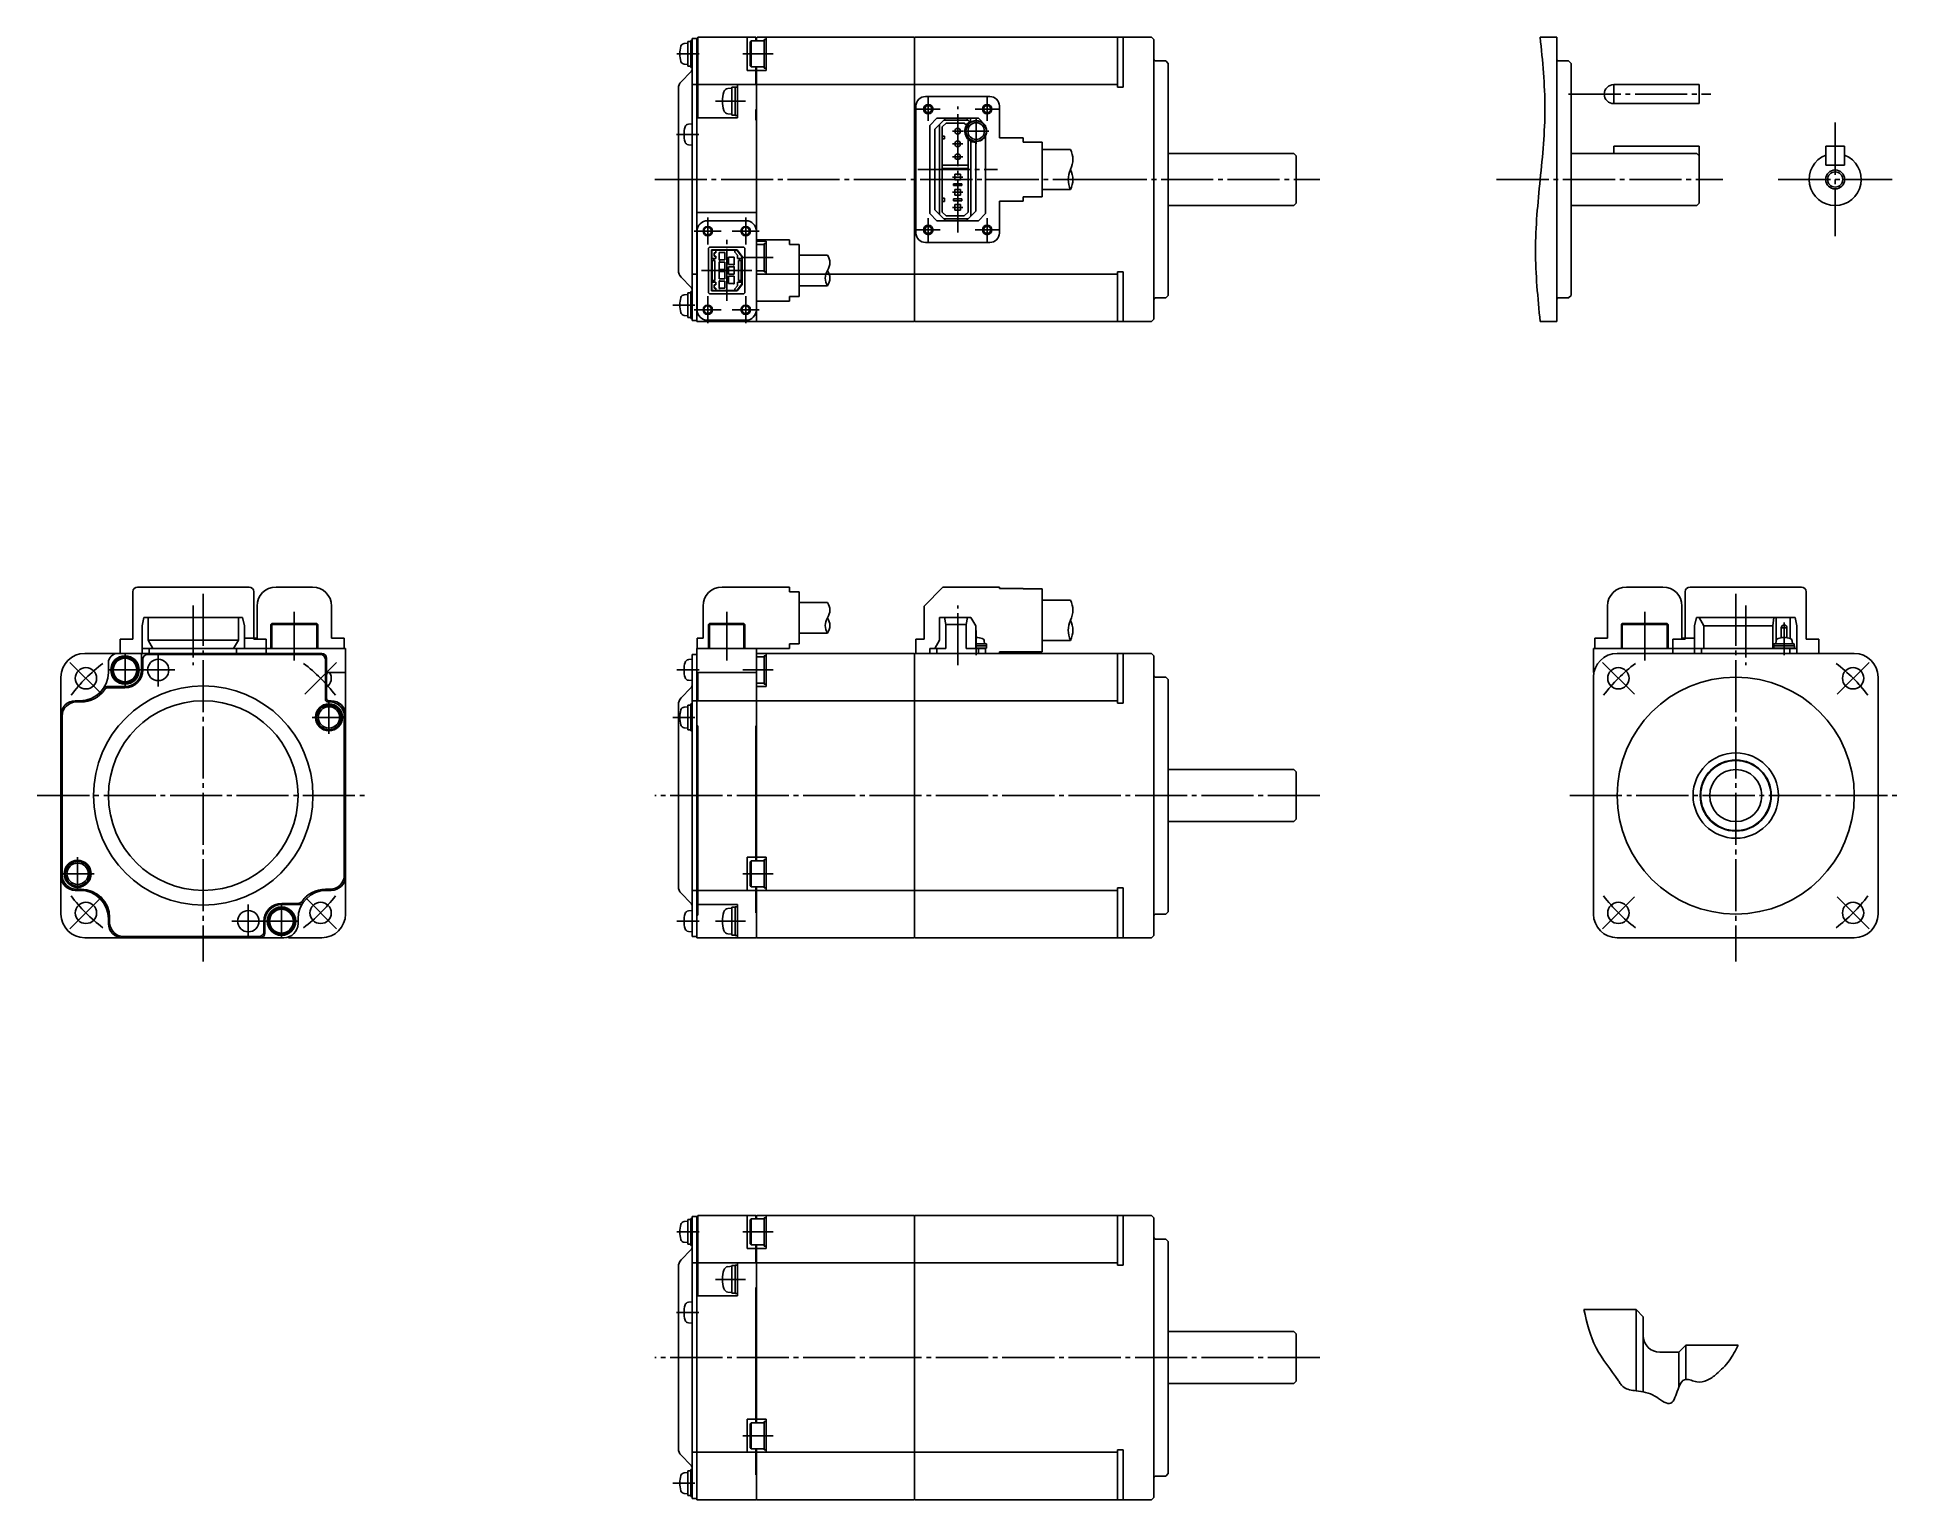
# Model space of a CAD drawing. Header units: millimetres. Extents: x -202 to 191, y -149 to 160.
import ezdxf

# ---------------------------------------------------------------- set-up
doc = ezdxf.new("R2010")
doc.units = ezdxf.units.MM
doc.linetypes.add('DASH_CENTER', pattern=[14, 11, -1, 1, -1])

msp = doc.modelspace()

# ---------------------------------------------------------------- linework, layer by layer
at = {"color": 7, "linetype": 'Continuous'}
for p, q in [((-64.8, 158.75), (-65.58, 158.68)), ((-64.8, 159.1), (-64.2, 159.1)), ((-64.8, 153.9), (-64.8, 159.1)), ((-64.2, 159.35), (-63.9, 159.35)), ((-64.2, 153.65), (-64.2, 159.35)), ((-62.9, 159.75), (-63.9, 159.75)), ((-63.9, 159.75), (-63.9, 100.25)), ((-62.7, 159.75), (-62.9, 159.75)), ((-62.9, 159.75), (-62.9, 100)), ((-62.7, 160), (-62.7, 143)), ((-54.3, 160), (-62.7, 160)), ((-50.5, 160), (-54.3, 160)), ((-52.3, 160), (-52.3, 153)), ((-51.43, 159.25), (-51.68, 159)), ((-51.68, 154), (-51.68, 159)), ((-51.43, 159.25), (-48.68, 159.25)), ((-51.43, 159.25), (-51.43, 153.75)), ((-50.5, 160), (-50.5, 159.75)), ((-50.5, 159.25), (-50.5, 159.75)), ((-50.5, 159.75), (-50.3, 159.75)), ((-50.2, 160), (-50.3, 159.9)), ((-50.3, 159.25), (-50.3, 159.9)), ((-17.1, 160), (-50.2, 160)), ((-48.3, 159.5), (-48.68, 159.5)), ((-48.68, 153.5), (-48.68, 159.5)), ((-48.3, 160), (-48.3, 153)), ((-17, 159.9), (-17.1, 160)), ((-16.9, 160), (-17, 159.9)), ((-17, 159.9), (-17, 100.1)), ((33, 160), (-16.9, 160)), ((25.8, 149.5), (25.8, 160)), ((27, 160), (27, 149.5)), ((33.5, 159.5), (33, 160)), ((33.5, 100.5), (33.5, 159.5)), ((114.95, 160), (118.45, 160)), ((118.45, 160), (118.45, 100)), ((-65.58, 154.32), (-64.8, 154.25)), ((-64.2, 153.9), (-64.8, 153.9)), ((-63.9, 153.65), (-64.2, 153.65)), ((-51.68, 154), (-51.43, 153.75)), ((-48.68, 153.75), (-51.43, 153.75)), ((-50.5, 150), (-50.5, 153.75)), ((-50.3, 100), (-50.3, 153.75)), ((-48.3, 153.5), (-48.68, 153.5)), ((33.8, 155), (36, 155)), ((36.5, 154.5), (36, 155)), ((36.5, 154.5), (36.5, 105.5)), ((118.75, 155), (120.95, 155)), ((121.45, 154.5), (120.95, 155)), ((121.45, 105.5), (121.45, 154.5)), ((-66.24, 150.59), (-64.18, 152.71)), ((-63.9, 150), (-62.9, 150)), ((-62.7, 150), (-50.3, 150)), ((-55.5, 149.45), (-54.8, 149.45)), ((-55.5, 149.45), (-55.5, 143.55)), ((-54.8, 149.5), (-54.8, 143.5)), ((-54.8, 149.5), (-54.3, 149.5)), ((-54.3, 150), (-54.3, 143)), ((-52.3, 153), (-50.5, 153)), ((-48.3, 153), (-50.3, 153)), ((-50.3, 150), (-17, 150)), ((25.8, 150), (-17, 150)), ((25.8, 149.5), (27, 149.5)), ((-66.8, 110.8), (-66.8, 149.2)), ((-55.5, 149.25), (-56.35, 149.18)), ((-63.9, 141.75), (-64.68, 141.68)), ((-54.3, 143), (-62.9, 143)), ((-56.35, 143.82), (-55.5, 143.75)), ((-54.8, 143.55), (-55.5, 143.55)), ((-54.3, 143.5), (-54.8, 143.5)), ((-50.5, 144.75), (-50.3, 144.75)), ((-50.5, 142.5), (-50.5, 144.75)), ((-12.3, 142.9), (-13.8, 141.4)), ((-12.7, 140.6), (-10.4, 142.9)), ((-12.3, 142.9), (-3.5, 142.9)), ((-11.7, 122.6), (-11.7, 141.6)), ((-10.35, 141.9), (-11.15, 141.1)), ((-10.8, 142.5), (-5.7, 142.5)), ((-10.35, 141.9), (-6.5, 141.9)), ((-6.5, 141.9), (-6.05, 141.45)), ((-5.37, 142.17), (-6.1, 142.9)), ((-5.2, 142.28), (-5.2, 142.9)), ((-2, 141.4), (-3.5, 142.9)), ((-13.8, 122.8), (-13.8, 141.4)), ((-12.7, 123.6), (-12.7, 140.6)), ((-11.15, 141.1), (-11.15, 123.1)), ((-11.15, 139.1), (-10.65, 139.1)), ((-10.65, 138.6), (-11.15, 138.6)), ((-10.65, 139.1), (-10.65, 138.6)), ((-5.7, 123.1), (-5.7, 138.51)), ((-5.1, 122.3), (-5.1, 138.07)), ((-4.1, 123.3), (-4.1, 137.8)), ((-2, 141.12), (-2, 141.4)), ((-2, 122.8), (-2, 139.28)), ((-64.68, 137.32), (-63.9, 137.25)), ((36.5, 135.5), (63, 135.5)), ((63, 135.5), (63.5, 135)), ((63.5, 135), (63.5, 125)), ((121.45, 135.5), (147.95, 135.5)), ((147.95, 135.5), (148.45, 135)), ((148.45, 135), (148.45, 125)), ((175.15, 137), (175.15, 133)), ((179.15, 137), (175.15, 137)), ((179.15, 133), (179.15, 137)), ((-11.15, 133), (-5.7, 133)), ((-5.7, 132.3), (-11.15, 132.3)), ((-7.3, 131.1), (-8.5, 131.1)), ((-8.5, 131.1), (-8.5, 129.9)), ((-8.5, 129.9), (-7.3, 129.9)), ((-7.3, 129.9), (-7.3, 131.1)), ((175.15, 133), (179.15, 133)), ((-11.15, 126.05), (-10.65, 126.05)), ((-10.65, 126.05), (-10.65, 125.35)), ((-7, 129.1), (-8.8, 129.1)), ((-8.8, 129.1), (-8.8, 128.7)), ((-8.8, 128.7), (-7, 128.7)), ((-8.8, 125.9), (-8.8, 125.5)), ((-7, 125.9), (-8.8, 125.9)), ((-8.5, 127.9), (-8.5, 126.7)), ((-7.3, 127.9), (-8.5, 127.9)), ((-8.5, 126.7), (-7.3, 126.7)), ((-7.3, 126.7), (-7.3, 127.9)), ((-7, 128.7), (-7, 129.1)), ((-7, 125.5), (-7, 125.9)), ((-62.9, 123), (-50.3, 123)), ((-12.3, 121.3), (-13.8, 122.8)), ((-10.4, 121.3), (-12.7, 123.6)), ((-10.65, 125.35), (-11.15, 125.35)), ((-11.15, 123.1), (-10.35, 122.3)), ((-10.35, 122.3), (-6.5, 122.3)), ((-8.8, 125.5), (-7, 125.5)), ((-7.3, 124.7), (-8.5, 124.7)), ((-8.5, 124.7), (-8.5, 123.5)), ((-8.5, 123.5), (-7.3, 123.5)), ((-7.3, 123.5), (-7.3, 124.7)), ((-6.5, 122.3), (-5.7, 123.1)), ((-6.1, 121.3), (-4.1, 123.3)), ((-2, 122.8), (-3.5, 121.3)), ((63, 124.5), (36.5, 124.5)), ((63.5, 125), (63, 124.5)), ((147.95, 124.5), (121.45, 124.5)), ((148.45, 125), (147.95, 124.5)), ((-12.3, 121.3), (-3.5, 121.3)), ((-10.8, 121.7), (-5.7, 121.7)), ((-60.43, 115.53), (-60.23, 115.73)), ((-60.43, 115.53), (-60.43, 106.08)), ((-52.98, 115.73), (-60.23, 115.73)), ((-59.85, 106.48), (-59.85, 115.13)), ((-59.85, 115.13), (-54.4, 115.13)), ((-59.75, 113.3), (-59.75, 115.05)), ((-59.75, 115.05), (-58.9, 115.05)), ((-58.9, 114.55), (-59.25, 114.55)), ((-59.25, 114.55), (-59.25, 113.8)), ((-58.9, 115.05), (-58.9, 114.55)), ((-58.9, 115.05), (-54.9, 115.05)), ((-58.18, 114.6), (-58.18, 113)), ((-58, 114.6), (-58.18, 114.6)), ((-58, 114.57), (-58, 114.6)), ((-57, 114.57), (-58, 114.57)), ((-57, 113.03), (-57, 114.57)), ((-54.9, 114.68), (-54.9, 115.05)), ((-54.47, 115.05), (-54.9, 115.05)), ((-54.3, 114.05), (-54.9, 114.68)), ((-53.45, 113.72), (-54.47, 115.05)), ((-53.35, 113.75), (-54.4, 115.13)), ((-54.3, 113.3), (-54.3, 114.05)), ((-52.98, 115.73), (-52.78, 115.53)), ((-52.78, 106.08), (-52.78, 115.53)), ((-50.3, 117), (-48.3, 117)), ((-50.3, 116.25), (-48.68, 116.25)), ((-48.68, 116.5), (-48.3, 116.5)), ((-48.68, 110.5), (-48.68, 116.5)), ((-48.3, 117), (-48.3, 110)), ((-59.65, 111.65), (-59.85, 111.65)), ((-58.9, 113.3), (-59.75, 113.3)), ((-59.65, 112.9), (-59.65, 108.7)), ((-59.65, 112.9), (-59.08, 112.9)), ((-59.3, 113.3), (-59.3, 112.9)), ((-59.25, 113.8), (-58.9, 113.8)), ((-59.08, 112.9), (-59.08, 108.7)), ((-58.9, 113.8), (-58.9, 113.3)), ((-58.18, 113), (-58, 113)), ((-58, 112.6), (-58.18, 112.6)), ((-58.18, 112.6), (-58.18, 111)), ((-58.18, 111), (-58, 111)), ((-58, 110.6), (-58.18, 110.6)), ((-58.18, 110.6), (-58.18, 109)), ((-58, 113.03), (-57, 113.03)), ((-58, 113), (-58, 113.03)), ((-58, 112.57), (-58, 112.6)), ((-57, 112.57), (-58, 112.57)), ((-58, 111), (-58, 111.03)), ((-58, 111.03), (-57, 111.03)), ((-58, 110.57), (-58, 110.6)), ((-57, 110.57), (-58, 110.57)), ((-57, 111.03), (-57, 112.57)), ((-57, 109.03), (-57, 110.57)), ((-55.2, 113.57), (-56.2, 113.57)), ((-56.2, 113.57), (-56.2, 112.03)), ((-56.2, 112.03), (-55.2, 112.03)), ((-56.2, 111.57), (-56.2, 110.03)), ((-55.2, 111.57), (-56.2, 111.57)), ((-55.2, 113.6), (-55.2, 113.57)), ((-55.02, 113.6), (-55.2, 113.6)), ((-55.2, 112.03), (-55.2, 112)), ((-55.2, 112), (-55.02, 112)), ((-55.02, 111.6), (-55.2, 111.6)), ((-55.2, 111.6), (-55.2, 111.57)), ((-55.02, 112), (-55.02, 113.6)), ((-55.02, 110), (-55.02, 111.6)), ((-53.45, 113.3), (-54.3, 113.3)), ((-54.13, 108.7), (-54.13, 112.9)), ((-54.13, 112.9), (-53.55, 112.9)), ((-53.9, 112.9), (-53.9, 113.3)), ((-53.55, 108.7), (-53.55, 112.9)), ((-53.55, 111.65), (-53.35, 111.65)), ((-53.45, 113.3), (-53.45, 113.72)), ((-53.35, 107.85), (-53.35, 113.75)), ((-48.68, 110.75), (-50.3, 110.75)), ((-48.68, 110.5), (-48.3, 110.5)), ((25.8, 100), (25.8, 110.5)), ((25.8, 110.5), (27, 110.5)), ((27, 100), (27, 110.5)), ((-64.18, 107.29), (-66.24, 109.41)), ((-64.2, 100.65), (-64.2, 106.35)), ((-64.2, 106.35), (-63.9, 106.35)), ((-62.9, 110), (-63.9, 110)), ((-59.85, 109.95), (-59.65, 109.95)), ((-54.4, 106.48), (-59.85, 106.48)), ((-59.75, 106.55), (-59.75, 108.3)), ((-59.75, 108.3), (-58.9, 108.3)), ((-58.9, 106.55), (-59.75, 106.55)), ((-59.08, 108.7), (-59.65, 108.7)), ((-59.3, 108.7), (-59.3, 108.3)), ((-58.9, 107.8), (-59.25, 107.8)), ((-59.25, 107.8), (-59.25, 107.05)), ((-59.25, 107.05), (-58.9, 107.05)), ((-58.9, 108.3), (-58.9, 107.8)), ((-58.9, 107.05), (-58.9, 106.55)), ((-58.9, 106.55), (-54.9, 106.55)), ((-58.18, 109), (-58, 109)), ((-58.18, 108.6), (-58.18, 107)), ((-58, 108.6), (-58.18, 108.6)), ((-58.18, 107), (-58, 107)), ((-58, 109), (-58, 109.03)), ((-58, 109.03), (-57, 109.03)), ((-58, 108.57), (-58, 108.6)), ((-57, 108.57), (-58, 108.57)), ((-58, 107.03), (-57, 107.03)), ((-58, 107), (-58, 107.03)), ((-57, 107.03), (-57, 108.57)), ((-56.2, 110.03), (-55.2, 110.03)), ((-56.2, 109.57), (-56.2, 108.03)), ((-55.2, 109.57), (-56.2, 109.57)), ((-56.2, 108.03), (-55.2, 108.03)), ((-55.2, 110.03), (-55.2, 110)), ((-55.2, 110), (-55.02, 110)), ((-55.02, 109.6), (-55.2, 109.6)), ((-55.2, 109.6), (-55.2, 109.57)), ((-55.2, 108.03), (-55.2, 108)), ((-55.2, 108), (-55.02, 108)), ((-55.02, 108), (-55.02, 109.6)), ((-54.9, 106.92), (-54.3, 107.55)), ((-54.9, 106.55), (-54.9, 106.92)), ((-54.9, 106.55), (-54.47, 106.55)), ((-54.47, 106.55), (-53.45, 107.88)), ((-54.4, 106.48), (-53.35, 107.85)), ((-54.3, 107.55), (-54.3, 108.3)), ((-54.3, 108.3), (-53.45, 108.3)), ((-53.55, 108.7), (-54.13, 108.7)), ((-53.9, 108.3), (-53.9, 108.7)), ((-53.35, 109.95), (-53.55, 109.95)), ((-53.45, 107.88), (-53.45, 108.3)), ((-17, 110), (-50.3, 110)), ((25.8, 110), (-17, 110)), ((-64.8, 105.75), (-65.58, 105.68)), ((-64.8, 100.9), (-64.8, 106.1)), ((-64.8, 106.1), (-64.2, 106.1)), ((-60.43, 106.08), (-60.23, 105.88)), ((-60.23, 105.88), (-52.98, 105.88)), ((-52.78, 106.08), (-52.98, 105.88)), ((36, 105), (33.8, 105)), ((36.5, 105.5), (36, 105)), ((120.95, 105), (118.75, 105)), ((121.45, 105.5), (120.95, 105)), ((-65.58, 101.32), (-64.8, 101.25)), ((-64.2, 100.9), (-64.8, 100.9)), ((-63.9, 100.65), (-64.2, 100.65)), ((-63.9, 100.25), (-62.9, 100.25)), ((-62.9, 100), (-50.3, 100)), ((-50.3, 100.1), (-50.2, 100)), ((-50.2, 100), (-17.1, 100)), ((-17.1, 100), (-17, 100.1)), ((-16.9, 100), (-17, 100.1)), ((33, 100), (-16.9, 100)), ((33.5, 100.5), (33, 100)), ((114.95, 100), (118.45, 100)), ((-179.9, 35.8), (-179.5, 37.6)), ((-179.9, 35.8), (-179.9, 30)), ((-158.7, 37.6), (-179.5, 37.6)), ((-178.6, 37.6), (-178.6, 32.8)), ((-159.6, 37.6), (-159.6, 32.8)), ((-158.7, 37.6), (-158.3, 35.8)), ((-158.3, 35.8), (-158.3, 31)), ((-152.52, 36.3), (-152.72, 36.1)), ((-152.72, 31), (-152.72, 36.1)), ((-152.72, 36.1), (-142.87, 36.1)), ((-152.52, 36.3), (-143.07, 36.3)), ((-152.52, 31), (-152.52, 36.3)), ((-142.87, 36.1), (-143.07, 36.3)), ((-143.07, 36.3), (-143.07, 31)), ((-142.87, 36.1), (-142.87, 31)), ((-60.43, 36.1), (-60.23, 36.3)), ((-60.43, 36.1), (-52.78, 36.1)), ((-60.43, 31), (-60.43, 36.1)), ((-60.23, 31), (-60.23, 36.3)), ((-60.23, 36.3), (-52.98, 36.3)), ((-52.98, 36.3), (-52.98, 31)), ((-52.98, 36.3), (-52.78, 36.1)), ((-52.78, 36.1), (-52.78, 31)), ((-11.7, 32.8), (-11.7, 37.6)), ((-11.7, 37.6), (-5.1, 37.6)), ((-10.7, 37.6), (-10.4, 36.1)), ((-10.4, 36.1), (-10.4, 31)), ((-10.4, 36.1), (-6.1, 36.1)), ((-6.1, 36.1), (-5.8, 37.6)), ((-6.1, 36.1), (-6.1, 31)), ((-5.1, 37.6), (-4.1, 35.8)), ((-4.1, 35.8), (-4.1, 31)), ((132.26, 36.3), (132.06, 36.1)), ((132.06, 36.1), (141.91, 36.1)), ((132.06, 31), (132.06, 36.1)), ((132.26, 31), (132.26, 36.3)), ((132.26, 36.3), (141.71, 36.3)), ((141.71, 36.3), (141.71, 31)), ((141.91, 36.1), (141.71, 36.3)), ((141.91, 36.1), (141.91, 31)), ((147.49, 35.8), (147.89, 37.6)), ((147.49, 35.8), (147.49, 30)), ((147.89, 37.6), (168.69, 37.6)), ((148.49, 37.6), (149.49, 35.8)), ((149.49, 35.8), (163.99, 35.8)), ((149.49, 35.8), (149.49, 31)), ((164.25, 37.6), (163.99, 35.8)), ((163.99, 35.8), (163.99, 31)), ((164.69, 37.6), (164.69, 32.68)), ((166.99, 35.4), (165.79, 35.4)), ((165.79, 35.4), (165.79, 33.31)), ((166.99, 35.4), (166.99, 33.31)), ((167.64, 37.6), (167.64, 33.17)), ((168.69, 37.6), (169.09, 35.8)), ((169.09, 35.8), (169.09, 30)), ((-159.6, 32.8), (-178.6, 32.8)), ((-178.6, 32.8), (-177.6, 31)), ((-160.6, 31), (-159.6, 32.8)), ((-12.7, 31), (-11.7, 32.8)), ((-4.1, 32.05), (-1.85, 32.05)), ((-4.1, 31.6), (-1.8, 31.6)), ((-2.25, 32.05), (-2.3, 32.64)), ((-1.85, 31.6), (-1.85, 32.05)), ((-1.8, 31.6), (-1.8, 31.1)), ((164.19, 31.6), (166.39, 31.6)), ((164.19, 31.1), (164.19, 31.6)), ((164.24, 32.05), (166.39, 32.05)), ((164.24, 32.05), (164.24, 31.6)), ((164.69, 32.64), (164.64, 32.05)), ((166.39, 32.05), (168.54, 32.05)), ((166.39, 31.6), (168.59, 31.6)), ((168.14, 32.05), (168.08, 32.64)), ((168.54, 31.6), (168.54, 32.05)), ((168.59, 31.6), (168.59, 31.1)), ((-192, 30), (-185, 30)), ((-187, 26), (-187, 28)), ((-180, 30), (-185, 30)), ((-142, 30), (-180, 30)), ((-180, 26.5), (-180, 30)), ((-160, 31), (-179.9, 31)), ((-179.75, 28.75), (-179.75, 26.55)), ((-178.75, 29.75), (-167, 29.75)), ((-178.4, 31), (-178.4, 30)), ((-167, 29.75), (-142.25, 29.75)), ((-160, 30), (-160, 31)), ((-160, 31), (-137, 31)), ((-141.25, 28.75), (-141.25, 20.25)), ((-141, 29), (-141, 20.5)), ((-137, 31), (-137, 26)), ((-63.9, 28.75), (-64.68, 28.68)), ((-62.9, 29.75), (-63.9, 29.75)), ((-63.9, 29.75), (-63.9, -29.75)), ((-62.9, 31), (-62.9, -30)), ((-62.9, 31), (-50.3, 31)), ((-50.3, 26), (-50.3, 31)), ((-50.2, 30), (-50.3, 29.9)), ((-50.3, 30), (-50.3, 29.9)), ((-50.3, 29.25), (-48.68, 29.25)), ((-17.1, 30), (-50.2, 30)), ((-17.1, 30), (-50.2, 30)), ((-48.3, 29.5), (-48.68, 29.5)), ((-48.68, 23.5), (-48.68, 29.5)), ((-48.3, 30), (-48.3, 23)), ((-17, 29.9), (-17.1, 30)), ((-17, 29.9), (-16.9, 30)), ((-17, 29.9), (-17, -29.9)), ((-16.9, 30), (33, 30)), ((-13.8, 30), (-13.8, 31)), ((-13.8, 31), (-10.4, 31)), ((-12.3, 31), (-12.3, 30)), ((-6.1, 31), (-2, 31)), ((-4.1, 31.1), (-1.8, 31.1)), ((-3.5, 31), (-3.5, 30)), ((-2.45, 31.1), (-2.45, 31)), ((-2, 31), (-2, 30)), ((25.8, 19.5), (25.8, 30)), ((27, 19.5), (27, 30)), ((33, 30), (33.5, 29.5)), ((33.5, -29.5), (33.5, 29.5)), ((126.19, 26), (126.19, 31)), ((126.19, 31), (147.49, 31)), ((156.19, 30), (131.19, 30)), ((169.09, 31), (147.49, 31)), ((148.99, 31), (148.99, 30)), ((181.19, 30), (156.19, 30)), ((164.19, 31.1), (166.39, 31.1)), ((164.84, 31), (164.84, 31.1)), ((166.39, 31.1), (168.59, 31.1)), ((167.59, 31), (167.59, 30)), ((167.94, 31.1), (167.94, 31)), ((-197, 25), (-197, 17)), ((-137, 26), (-140.5, 26)), ((-137, 17), (-137, 26)), ((-64.68, 24.32), (-63.9, 24.25)), ((-62.9, 26), (-50.3, 26)), ((-62.7, 26), (-62.7, 20)), ((-50.3, -13.75), (-50.3, 26)), ((-48.68, 23.75), (-50.3, 23.75)), ((33.8, 25), (36, 25)), ((36.5, 24.5), (36, 25)), ((36.5, -24.5), (36.5, 24.5)), ((126.29, 26), (126.19, 26)), ((126.19, 25), (126.19, -25)), ((186.19, -25), (186.19, 25)), ((-193, 20), (-194, 20)), ((-193.75, 19.75), (-192.75, 19.75)), ((-183.5, 23), (-187.26, 23)), ((-187.01, 22.75), (-183.55, 22.75)), ((-140.75, 19.75), (-140.25, 19.75)), ((-140.5, 20), (-140, 20)), ((-66.24, 20.59), (-64.18, 22.71)), ((-63.9, 20), (-62.9, 20)), ((-62.9, 20), (-50.3, 20)), ((-48.3, 23), (-50.3, 23)), ((-50.3, 20), (-17, 20)), ((-50.3, 20), (-17, 20)), ((-48.3, 23.5), (-48.68, 23.5)), ((-17, 20), (25.8, 20)), ((-197, 17), (-197, -17)), ((-196.75, 16.75), (-196.75, 0)), ((-137.25, 16.75), (-137.25, 0)), ((-137, -17), (-137, 17)), ((-66.8, -19.2), (-66.8, 19.2)), ((-64.8, 18.75), (-65.58, 18.68)), ((-64.8, 19.1), (-64.2, 19.1)), ((-64.8, 13.9), (-64.8, 19.1)), ((-64.2, 19.35), (-63.9, 19.35)), ((-64.2, 13.65), (-64.2, 19.35)), ((25.8, 19.5), (27, 19.5)), ((-65.58, 14.32), (-64.8, 14.25)), ((-64.2, 13.9), (-64.8, 13.9)), ((-63.9, 13.65), (-64.2, 13.65)), ((-62.9, 14.75), (-62.7, 14.75)), ((-62.7, 14.75), (-62.7, -25.25)), ((-50.5, -13.75), (-50.5, 14.75)), ((-50.5, 14.75), (-50.3, 14.75)), ((36.5, 5.5), (63, 5.5)), ((63, 5.5), (63.5, 5)), ((63.5, 5), (63.5, -5)), ((-196.75, -16.75), (-196.75, 0)), ((-137.25, -16.75), (-137.25, 0)), ((63, -5.5), (36.5, -5.5)), ((63.5, -5), (63, -5.5)), ((-50.5, -13), (-52.3, -13)), ((-52.3, -13), (-52.3, -20)), ((-51.43, -13.75), (-51.68, -14)), ((-51.68, -19), (-51.68, -14)), ((-51.43, -13.75), (-48.68, -13.75)), ((-51.43, -13.75), (-51.43, -19.25)), ((-50.3, -13), (-48.3, -13)), ((-48.68, -13.5), (-48.3, -13.5)), ((-48.68, -19.5), (-48.68, -13.5)), ((-48.3, -13), (-48.3, -20)), ((-197, -17), (-197, -25)), ((-137, -17), (-137, -25)), ((-51.68, -19), (-51.43, -19.25)), ((-48.68, -19.25), (-51.43, -19.25)), ((-50.5, -24.75), (-50.5, -19.25)), ((-50.3, -30), (-50.3, -19.25)), ((-48.68, -19.5), (-48.3, -19.5)), ((25.8, -30), (25.8, -19.5)), ((25.8, -19.5), (27, -19.5)), ((27, -19.5), (27, -30)), ((-193, -20), (-194, -20)), ((-193.75, -19.75), (-192.75, -19.75)), ((-150.5, -23), (-146.74, -23)), ((-146.99, -22.75), (-150.45, -22.75)), ((-140.25, -19.75), (-141.25, -19.75)), ((-141, -20), (-140, -20)), ((-64.18, -22.71), (-66.24, -20.59)), ((-62.9, -20), (-63.9, -20)), ((-50.5, -20), (-62.7, -20)), ((-62.7, -23), (-54.3, -23)), ((-55.5, -23.55), (-54.8, -23.55)), ((-55.5, -23.55), (-55.5, -29.45)), ((-54.8, -23.5), (-54.8, -29.5)), ((-54.8, -23.5), (-54.3, -23.5)), ((-54.3, -23), (-54.3, -30)), ((-17, -20), (-50.3, -20)), ((-17, -20), (25.8, -20)), ((-187, -26), (-187, -27)), ((-186.75, -26.75), (-186.75, -25.75)), ((-154.25, -28.75), (-154.25, -26.55)), ((-154, -26.5), (-154, -29)), ((-147, -26), (-147, -27)), ((-63.9, -24.25), (-64.68, -24.32)), ((-62.9, -25.25), (-62.7, -25.25)), ((-55.5, -23.75), (-56.35, -23.82)), ((-50.5, -24.75), (-50.3, -24.75)), ((36, -25), (33.8, -25)), ((36.5, -24.5), (36, -25)), ((-184, -30), (-192, -30)), ((-184, -30), (-150, -30)), ((-183.75, -29.75), (-167, -29.75)), ((-155.25, -29.75), (-167, -29.75)), ((-142, -30), (-149, -30)), ((-64.68, -28.68), (-63.9, -28.75)), ((-63.9, -29.75), (-62.9, -29.75)), ((-62.9, -30), (-54.3, -30)), ((-56.35, -29.18), (-55.5, -29.25)), ((-54.8, -29.45), (-55.5, -29.45)), ((-54.3, -29.5), (-54.8, -29.5)), ((-54.3, -30), (-50.3, -30)), ((-50.3, -29.9), (-50.2, -30)), ((-50.2, -30), (-17.1, -30)), ((-17.1, -30), (-17, -29.9)), ((-17.1, -30), (-17, -29.9)), ((-17, -29.9), (-16.9, -30)), ((-17, -29.9), (-16.9, -30)), ((-16.9, -30), (33, -30)), ((33, -30), (33.5, -29.5)), ((131.19, -30), (156.19, -30)), ((156.19, -30), (181.19, -30)), ((-64.8, -89.82), (-65.58, -89.89)), ((-64.8, -89.47), (-64.2, -89.47)), ((-64.8, -94.67), (-64.8, -89.47)), ((-64.2, -89.22), (-63.9, -89.22)), ((-64.2, -94.92), (-64.2, -89.22)), ((-62.9, -88.82), (-63.9, -88.82)), ((-63.9, -88.82), (-63.9, -148.32)), ((-62.7, -88.82), (-62.9, -88.82)), ((-62.9, -88.82), (-62.9, -148.57)), ((-62.7, -88.57), (-62.7, -105.57)), ((-54.3, -88.57), (-62.7, -88.57)), ((-50.5, -88.57), (-54.3, -88.57)), ((-52.3, -88.57), (-52.3, -95.57)), ((-51.43, -89.32), (-51.68, -89.57)), ((-51.68, -94.57), (-51.68, -89.57)), ((-51.43, -89.32), (-48.68, -89.32)), ((-51.43, -89.32), (-51.43, -94.82)), ((-50.5, -88.57), (-50.5, -88.82)), ((-50.5, -89.32), (-50.5, -88.82)), ((-50.5, -88.82), (-50.3, -88.82)), ((-50.2, -88.57), (-50.3, -88.67)), ((-50.3, -89.32), (-50.3, -88.67)), ((-17.1, -88.57), (-50.2, -88.57)), ((-48.3, -89.07), (-48.68, -89.07)), ((-48.68, -95.07), (-48.68, -89.07)), ((-48.3, -88.57), (-48.3, -95.57)), ((-17, -88.67), (-17.1, -88.57)), ((-17, -88.67), (-16.9, -88.57)), ((-17, -88.67), (-17, -148.47)), ((-16.9, -88.57), (33, -88.57)), ((25.8, -99.07), (25.8, -88.57)), ((27, -99.07), (27, -88.57)), ((33, -88.57), (33.5, -89.07)), ((33.5, -148.07), (33.5, -89.07)), ((-65.58, -94.25), (-64.8, -94.32)), ((33.8, -93.57), (36, -93.57)), ((36.5, -94.07), (36, -93.57)), ((36.5, -94.07), (36.5, -143.07)), ((-66.24, -97.99), (-64.18, -95.86)), ((-64.2, -94.67), (-64.8, -94.67)), ((-63.9, -94.92), (-64.2, -94.92)), ((-52.3, -95.57), (-50.5, -95.57)), ((-51.68, -94.57), (-51.43, -94.82)), ((-48.68, -94.82), (-51.43, -94.82)), ((-50.5, -98.57), (-50.5, -94.82)), ((-50.3, -132.32), (-50.3, -94.82)), ((-48.3, -95.57), (-50.3, -95.57)), ((-48.3, -95.07), (-48.68, -95.07)), ((-66.8, -137.77), (-66.8, -99.38)), ((-63.9, -98.57), (-62.9, -98.57)), ((-62.7, -98.57), (-50.3, -98.57)), ((-55.5, -99.32), (-56.35, -99.4)), ((-55.5, -99.12), (-54.8, -99.12)), ((-55.5, -99.12), (-55.5, -105.02)), ((-54.8, -99.07), (-54.8, -105.07)), ((-54.8, -99.07), (-54.3, -99.07)), ((-54.3, -98.57), (-54.3, -105.57)), ((-50.3, -98.57), (-17, -98.57)), ((-17, -98.57), (25.8, -98.57)), ((25.8, -99.07), (27, -99.07)), ((-54.3, -105.57), (-62.9, -105.57)), ((-56.35, -104.75), (-55.5, -104.82)), ((-54.8, -105.02), (-55.5, -105.02)), ((-54.3, -105.07), (-54.8, -105.07)), ((-50.5, -103.82), (-50.3, -103.82)), ((-50.5, -132.32), (-50.5, -103.82)), ((-63.9, -106.82), (-64.68, -106.89)), ((124.18, -108.45), (135.18, -108.45)), ((136.68, -109.95), (135.18, -108.45)), ((135.18, -108.45), (135.18, -125.59)), ((136.68, -109.95), (136.68, -125.81)), ((-64.68, -111.25), (-63.9, -111.32)), ((36.5, -113.07), (63, -113.07)), ((63, -113.07), (63.5, -113.57)), ((63.5, -113.57), (63.5, -123.57)), ((144.18, -117.45), (140.18, -117.45)), ((144.18, -117.45), (145.68, -115.95)), ((144.18, -117.45), (144.18, -124.91)), ((145.68, -115.95), (145.68, -123.18)), ((145.68, -115.95), (156.68, -115.95)), ((63, -124.07), (36.5, -124.07)), ((63.5, -123.57), (63, -124.07)), ((-52.3, -131.57), (-52.3, -138.57)), ((-52.3, -131.57), (-50.5, -131.57)), ((-51.43, -132.32), (-51.68, -132.57)), ((-51.68, -137.57), (-51.68, -132.57)), ((-51.43, -132.32), (-51.43, -137.82)), ((-51.43, -132.32), (-48.68, -132.32)), ((-50.3, -131.57), (-48.3, -131.57)), ((-48.68, -132.07), (-48.3, -132.07)), ((-48.68, -138.07), (-48.68, -132.07)), ((-48.3, -131.57), (-48.3, -138.57)), ((-51.68, -137.57), (-51.43, -137.82)), ((-64.18, -141.29), (-66.24, -139.16)), ((-62.9, -138.57), (-63.9, -138.57)), ((-62.9, -138.57), (-50.5, -138.57)), ((-48.68, -137.82), (-51.43, -137.82)), ((-50.5, -143.32), (-50.5, -137.82)), ((-50.3, -148.57), (-50.3, -137.82)), ((-17, -138.57), (-50.3, -138.57)), ((-48.68, -138.07), (-48.3, -138.07)), ((-17, -138.57), (25.8, -138.57)), ((25.8, -148.57), (25.8, -138.07)), ((25.8, -138.07), (27, -138.07)), ((27, -138.07), (27, -148.57)), ((-64.8, -142.82), (-65.58, -142.89)), ((-64.8, -147.67), (-64.8, -142.47)), ((-64.8, -142.47), (-64.2, -142.47)), ((-64.2, -147.92), (-64.2, -142.22)), ((-64.2, -142.22), (-63.9, -142.22)), ((-50.5, -143.32), (-50.3, -143.32)), ((36, -143.57), (33.8, -143.57)), ((36.5, -143.07), (36, -143.57)), ((-65.58, -147.25), (-64.8, -147.32)), ((-64.2, -147.67), (-64.8, -147.67)), ((-63.9, -147.92), (-64.2, -147.92)), ((-63.9, -148.32), (-62.9, -148.32)), ((-62.9, -148.57), (-50.3, -148.57)), ((-50.3, -148.47), (-50.2, -148.57)), ((-50.2, -148.57), (-17.1, -148.57)), ((-17.1, -148.57), (-17, -148.47)), ((-17, -148.47), (-16.9, -148.57)), ((-16.9, -148.57), (33, -148.57)), ((33, -148.57), (33.5, -148.07))]:
    msp.add_line(p, q, dxfattribs=at)
at = {"color": 1, "linetype": 'DASH_CENTER'}
for p, q in [((-67.1, 156.5), (-62.4, 156.5)), ((-53.18, 156.5), (-46.8, 156.5)), ((-59, 146.5), (-52.62, 146.5)), ((-14.1, 147.35), (-14.1, 142.35)), ((120.95, 148), (150.95, 148)), ((-16.6, 144.85), (-11.6, 144.85)), ((-7.9, 118.8), (-7.9, 145.4)), ((-4.2, 144.85), (0.8, 144.85)), ((-4, 142.85), (-4, 137.55)), ((177.15, 142), (177.15, 118)), ((-67.17, 139.5), (-62.47, 139.5)), ((-9, 140.2), (-6.8, 140.2)), ((-1.35, 140.2), (-6.65, 140.2)), ((-9, 137.5), (-6.8, 137.5)), ((-9, 134.8), (-6.8, 134.8)), ((-71.8, 130), (21, 130)), ((-16.3, 132.1), (0.5, 132.1)), ((-9, 130.5), (-6.8, 130.5)), ((21, 130), (68.5, 130)), ((105.75, 130), (153.45, 130)), ((165.15, 130), (189.15, 130)), ((-9, 127.3), (-6.8, 127.3)), ((-60.6, 116.25), (-60.6, 121.95)), ((-52.6, 116.25), (-52.6, 121.95)), ((-9, 124.1), (-6.8, 124.1)), ((-57.75, 119.1), (-63.45, 119.1)), ((-49.75, 119.1), (-55.45, 119.1)), ((-11.6, 119.35), (-16.6, 119.35)), ((-14.1, 121.85), (-14.1, 116.85)), ((0.8, 119.35), (-4.2, 119.35)), ((-1.7, 121.85), (-1.7, 116.85)), ((-56.6, 104.38), (-56.6, 117.23)), ((-61.93, 110.8), (-51.28, 110.8)), ((-53.18, 113.5), (-46.8, 113.5)), ((-68, 103.5), (-63.3, 103.5)), ((-63.45, 102.5), (-57.75, 102.5)), ((-60.6, 99.65), (-60.6, 105.35)), ((-55.45, 102.5), (-49.75, 102.5)), ((-52.6, 99.65), (-52.6, 105.35)), ((-169.1, 40.1), (-169.1, 27.5)), ((-167, 42.6), (-167, -35)), ((-7.9, 27.5), (-7.9, 40.1)), ((156.19, 42.6), (156.19, -35)), ((158.29, 40.1), (158.29, 27.5)), ((-147.8, 28.5), (-147.8, 38.8)), ((-56.6, 28.5), (-56.6, 38.8)), ((136.99, 38.8), (136.99, 28.5)), ((166.39, 29.6), (166.39, 36.5)), ((-4, 29.6), (-4, 34.85)), ((-195.11, 28.11), (-188.39, 21.39)), ((-183.5, 30.1), (-183.5, 22.9)), ((-176.5, 23), (-176.5, 30)), ((-138.89, 28.11), (-145.61, 21.39)), ((134.8, 21.39), (128.08, 28.11)), ((184.29, 28.11), (177.58, 21.39)), ((-179.9, 26.5), (-187.1, 26.5)), ((-180, 26.5), (-173, 26.5)), ((-67.1, 26.5), (-62.4, 26.5)), ((-53.18, 26.5), (-46.8, 26.5)), ((-140.5, 13), (-140.5, 20)), ((-144, 16.5), (-137, 16.5)), ((-68, 16.5), (-63.3, 16.5)), ((-202, 0), (-132, 0)), ((68.5, 0), (-71.8, 0)), ((121.19, 0), (191.19, 0)), ((-193.5, -20), (-193.5, -13)), ((-197, -16.5), (-190, -16.5)), ((-53.18, -16.5), (-46.8, -16.5)), ((-188.39, -21.39), (-195.11, -28.11)), ((-157.5, -30), (-157.5, -23)), ((-150.5, -22.9), (-150.5, -30.1)), ((-145.61, -21.39), (-138.89, -28.11)), ((134.8, -21.39), (128.08, -28.11)), ((184.29, -28.11), (177.58, -21.39)), ((-161, -26.5), (-154, -26.5)), ((-146.9, -26.5), (-154.1, -26.5)), ((-67.1, -26.5), (-62.4, -26.5)), ((-59, -26.5), (-52.62, -26.5)), ((-67.1, -92.07), (-62.4, -92.07)), ((-53.18, -92.07), (-46.8, -92.07)), ((-59, -102.07), (-52.62, -102.07)), ((-67.17, -109.07), (-62.47, -109.07)), ((68.5, -118.57), (-71.8, -118.57)), ((-53.18, -135.07), (-46.8, -135.07)), ((-68, -145.07), (-63.3, -145.07))]:
    msp.add_line(p, q, dxfattribs=at)
at = {"linetype": 'Continuous'}
for p, q in [((130.45, 150), (148.45, 150)), ((130.45, 150), (130.45, 146)), ((148.45, 146), (148.45, 150)), ((148.45, 146), (148.45, 150)), ((130.45, 146), (148.45, 146)), ((148.45, 137), (130.45, 137)), ((130.45, 135.5), (130.45, 137)), ((148.45, 135), (148.45, 137))]:
    msp.add_line(p, q, dxfattribs=at)
at = {"color": 4, "linetype": 'Continuous'}
for p, q in [((-16.7, 145.5), (-16.7, 118.7)), ((-1.1, 147.5), (-14.7, 147.5)), ((0.9, 138.8), (0.9, 145.5)), ((0.9, 138.8), (5.9, 138.8)), ((5.9, 138.8), (5.9, 137.85)), ((5.9, 137.85), (9.9, 137.85)), ((9.9, 137.85), (9.9, 126.35)), ((9.9, 136.35), (15.9, 136.35)), ((5.9, 126.35), (5.9, 125.4)), ((9.9, 126.35), (5.9, 126.35)), ((9.9, 127.85), (15.9, 127.85)), ((5.9, 125.4), (0.9, 125.4)), ((0.9, 118.7), (0.9, 125.4)), ((-62.85, 119.1), (-62.85, 102.5)), ((-52.55, 121.3), (-60.65, 121.3)), ((-50.35, 117.25), (-50.35, 119.1)), ((-43.35, 117.25), (-50.35, 117.25)), ((-43.35, 116.3), (-43.35, 117.25)), ((-41.35, 116.3), (-43.35, 116.3)), ((-41.35, 105.3), (-41.35, 116.3)), ((-41.35, 114.05), (-35.35, 114.05)), ((-14.7, 116.7), (-1.1, 116.7)), ((-41.35, 107.55), (-35.35, 107.55)), ((-50.35, 104.35), (-43.35, 104.35)), ((-50.35, 102.5), (-50.35, 104.35)), ((-43.35, 105.3), (-41.35, 105.3)), ((-43.35, 104.35), (-43.35, 105.3)), ((-60.65, 100.3), (-52.55, 100.3)), ((-180.85, 44), (-157.35, 44)), ((-151.65, 44), (-143.95, 44)), ((-50.35, 44), (-57.6, 44)), ((-50.35, 44), (-50.35, 43.95)), ((-50.35, 43.95), (-43.35, 43.95)), ((-43.35, 43.95), (-43.35, 43)), ((-15, 40), (-11, 44)), ((-11, 44), (0.9, 44)), ((0.9, 44), (0.9, 43.7)), ((0.9, 43.7), (5.9, 43.7)), ((5.9, 43.7), (5.9, 43.64)), ((5.9, 43.64), (9.9, 43.64)), ((9.9, 43.64), (9.9, 30.36)), ((133.14, 44), (140.84, 44)), ((146.54, 44), (170.04, 44)), ((-181.85, 33), (-181.85, 43)), ((-156.35, 43), (-156.35, 33)), ((-155.65, 33.2), (-155.65, 40)), ((-139.95, 40), (-139.95, 33.2)), ((-61.6, 40), (-61.6, 33.2)), ((-43.35, 43), (-41.35, 43)), ((-41.35, 43), (-41.35, 32)), ((-41.35, 40.75), (-35.35, 40.75)), ((-15, 33), (-15, 40)), ((9.9, 41.25), (15.9, 41.25)), ((129.14, 33.2), (129.14, 40)), ((144.84, 40), (144.84, 33.2)), ((145.54, 33), (145.54, 43)), ((171.04, 43), (171.04, 33)), ((-184.5, 33), (-181.85, 33)), ((-184.5, 30), (-184.5, 33)), ((-158.3, 31), (-158.3, 33.2)), ((-158.3, 33.2), (-155.65, 33.2)), ((-156.35, 33), (-153.7, 33)), ((-153.7, 33), (-153.7, 30)), ((-139.95, 33.2), (-137.3, 33.2)), ((-137.3, 33.2), (-137.3, 31)), ((-61.6, 33.2), (-62.85, 33.2)), ((-62.85, 33.2), (-62.85, 31)), ((-43.35, 32), (-41.35, 32)), ((-43.35, 32), (-43.35, 31.05)), ((-41.35, 34.25), (-35.35, 34.25)), ((-16.7, 30), (-16.7, 33)), ((-16.7, 33), (-15, 33)), ((9.9, 32.75), (15.9, 32.75)), ((126.49, 33.2), (129.14, 33.2)), ((126.49, 31), (126.49, 33.2)), ((142.89, 30), (142.89, 33)), ((142.89, 33), (145.54, 33)), ((144.84, 33.2), (147.49, 33.2)), ((147.49, 33.2), (147.49, 31)), ((171.04, 33), (173.69, 33)), ((173.69, 33), (173.69, 30)), ((-153.7, 30), (-184.5, 30)), ((-137.3, 31), (-158.3, 31)), ((-62.85, 31), (-50.35, 31)), ((-43.35, 31.05), (-50.35, 31.05)), ((-50.35, 31.05), (-50.35, 31)), ((-16.7, 30), (0.9, 30)), ((0.9, 30), (0.9, 30.3)), ((0.9, 30.3), (5.9, 30.3)), ((9.9, 30.36), (5.9, 30.36)), ((5.9, 30.36), (5.9, 30.3)), ((147.49, 31), (126.49, 31)), ((173.69, 30), (142.89, 30))]:
    msp.add_line(p, q, dxfattribs=at)
at = {"color": 171, "linetype": 'Continuous'}
msp.add_line((-1.7, 147.35), (-1.7, 142.35), dxfattribs=at)
at = {"color": 2, "linetype": 'Continuous'}
for centre, radius in [((-14.1, 144.85), 1), ((-1.7, 144.85), 1), ((177.15, 130), 2), ((-60.6, 119.1), 1), ((-52.6, 119.1), 1), ((-14.1, 119.35), 1), ((-1.7, 119.35), 1), ((-60.6, 102.5), 1), ((-52.6, 102.5), 1)]:
    msp.add_circle(centre, radius, dxfattribs=at)
at = {"color": 7, "linetype": 'Continuous'}
for centre, radius in [((-14.1, 144.85), 0.75), ((-1.7, 144.85), 0.75), ((-4, 140.2), 2.2), ((-4, 140.2), 2.15), ((-4, 140.2), 1.75), ((-7.9, 140.2), 0.6), ((-7.9, 137.5), 0.6), ((-7.9, 134.8), 0.6), ((177.15, 130), 1.6), ((-60.6, 119.1), 0.8), ((-52.6, 119.1), 0.8), ((-14.1, 119.35), 0.75), ((-1.7, 119.35), 0.75), ((-60.6, 102.5), 0.8), ((-52.6, 102.5), 0.8), ((-183.5, 26.5), 3), ((-183.5, 26.5), 2.75), ((-183.5, 26.5), 2.5), ((-176.5, 26.5), 2.25), ((-191.75, 24.75), 2.25), ((131.44, 24.75), 2.25), ((156.19, 0), 25), ((180.94, 24.75), 2.25), ((-167, 0), 23.13), ((-167, 0), 23.13), ((-167, 0), 20), ((-167, 0), 20), ((-140.5, 16.5), 2.85), ((-140.5, 16.5), 2.6), ((-140.5, 16.5), 2.25), ((156.19, 0), 9), ((156.19, 0), 7.5), ((156.19, 0), 7.4), ((-193.5, -16.5), 2.85), ((-193.5, -16.5), 2.6), ((-193.5, -16.5), 2.25), ((-191.75, -24.75), 2.25), ((-150.5, -26.5), 3), ((-142.25, -24.75), 2.25), ((131.44, -24.75), 2.25), ((180.94, -24.75), 2.25), ((-157.5, -26.5), 2.25), ((-150.5, -26.5), 2.75), ((-150.5, -26.5), 2.5)]:
    msp.add_circle(centre, radius, dxfattribs=at)
msp.add_circle((156.19, 0), 5.5)
for centre, radius, start, end in [((-60.5, 156.5), 6, 164.5573, 180), ((-65.51, 157.88), 0.8, 95, 164.5573), ((-60.5, 156.5), 6, 180, 195.4427), ((-65.51, 155.12), 0.8, 195.4427, 265), ((-64.9, 153.41), 1, 315.971, 0), ((33.8, 155.3), 0.3, 180, 270), ((118.75, 155.3), 0.3, 180, 270), ((-64.8, 149.2), 2, 135.971, 180), ((-50.5, 146.5), 7, 163.743, 180), ((-50.5, 146.5), 7, 180, 196.257), ((-56.26, 148.18), 1, 95, 163.743), ((-64.61, 140.88), 0.8, 95, 164.5573), ((-56.26, 144.82), 1, 196.257, 265), ((-4, 140.2), 2.4, 120, 267.612), ((-59.6, 139.5), 6, 164.5573, 180), ((-59.6, 139.5), 6, 180, 195.4427), ((-64.61, 138.12), 0.8, 195.4427, 265), ((-64.8, 110.8), 2, 180, 224.029), ((-64.9, 106.59), 1, 0, 44.029), ((-60.5, 103.5), 6, 164.5573, 180), ((-60.5, 103.5), 6, 180, 195.4427), ((-65.51, 104.88), 0.8, 95, 164.5573), ((33.8, 104.7), 0.3, 90, 180), ((118.75, 104.7), 0.3, 90, 180), ((-65.51, 102.12), 0.8, 195.4427, 265), ((166.39, 35.4), 0.6, 0.0018, 179.9982), ((-4, 28.85), 4.5, 90, 91.2733), ((-4, 28.85), 4.5, 73.6123, 90), ((-2.9, 32.59), 0.6, 5, 73.6123), ((165.29, 32.59), 0.6, 106.3877, 175), ((166.39, 28.85), 4.5, 90, 106.3877), ((166.39, 28.85), 4.5, 73.6123, 90), ((167.49, 32.59), 0.6, 5, 73.6123), ((-192, 25), 5, 90, 180), ((-185, 28), 2, 90, 180), ((-178.75, 28.75), 1, 90, 180), ((-142.25, 28.75), 1, 0, 90), ((-142, 29), 1, 0, 90), ((-59.6, 26.5), 6, 164.5573, 180), ((-64.61, 27.88), 0.8, 95, 164.5573), ((131.19, 25), 5, 90, 180), ((181.19, 25), 5, 0, 90), ((-193, 26), 6, 270, 0), ((-183.55, 26.55), 3.8, 270, 360), ((-183.5, 26.5), 3.5, 270, 0), ((-142.25, 24.75), 2.25, 303.7877, 33.7877), ((-140.5, 25.5), 0.5, 90, 180), ((-59.6, 26.5), 6, 180, 195.4427), ((-64.61, 25.12), 0.8, 195.4427, 265), ((33.8, 25.3), 0.3, 180, 270), ((-194, 17), 3, 90, 180), ((-193.75, 16.75), 3, 90, 180), ((-192.75, 25.75), 6, 270, 325.1501), ((-187.26, 22), 1, 90, 145.1501), ((-187.01, 21.75), 1, 90, 145.1501), ((-140.75, 20.25), 0.5, 180, 270), ((-140.5, 20.5), 0.5, 180, 270), ((-140.25, 16.75), 3, 0, 90), ((-140, 17), 3, 0, 90), ((-64.8, 19.2), 2, 135.971, 180), ((-64.9, 23.41), 1, 315.971, 0), ((-60.5, 16.5), 6, 164.5573, 180), ((-60.5, 16.5), 6, 180, 195.4427), ((-65.51, 17.88), 0.8, 95, 164.5573), ((-65.51, 15.12), 0.8, 195.4427, 265), ((-194, -17), 3, 180, 270), ((-193.75, -16.75), 3, 180, 270), ((-140.25, -16.75), 3, 270, 0), ((-140, -17), 3, 270, 0), ((-64.8, -19.2), 2, 180, 224.029), ((-193, -26), 6, 0, 90), ((-192.75, -25.75), 6, 0, 90), ((-150.45, -26.55), 3.8, 90, 180), ((-150.5, -26.5), 3.5, 90, 180), ((-141, -26), 6, 90, 180), ((-146.99, -21.75), 1, 270, 325.1501), ((-146.74, -22), 1, 270, 325.1501), ((-141.25, -25.75), 6, 90, 145.1501), ((-64.9, -23.41), 1, 360, 44.029), ((-192, -25), 5, 180, 270), ((-184, -27), 3, 180, 270), ((-183.75, -26.75), 3, 180, 270), ((-150, -27), 3, 270, 0), ((-142, -25), 5, 270, 0), ((-59.6, -26.5), 6, 164.5573, 180), ((-59.6, -26.5), 6, 180, 195.4427), ((-64.61, -25.12), 0.8, 95, 164.5573), ((-50.5, -26.5), 7, 163.743, 180), ((-50.5, -26.5), 7, 180, 196.257), ((-56.26, -24.82), 1, 95, 163.743), ((33.8, -25.3), 0.3, 90, 180), ((131.19, -25), 5, 180, 270), ((181.19, -25), 5, 270, 0), ((-155.25, -28.75), 1, 270, 0), ((-155, -29), 1, 270, 0), ((-64.61, -27.88), 0.8, 195.4427, 265), ((-56.26, -28.18), 1, 196.257, 265), ((-65.51, -90.69), 0.8, 95, 164.5573), ((-60.5, -92.07), 6, 164.5573, 180), ((-60.5, -92.07), 6, 180, 195.4427), ((-65.51, -93.46), 0.8, 195.4427, 265), ((33.8, -93.27), 0.3, 180, 270), ((-64.8, -99.38), 2, 135.971, 180), ((-64.9, -95.16), 1, 315.971, 0), ((-50.5, -102.07), 7, 163.743, 180), ((-50.5, -102.07), 7, 180, 196.257), ((-56.26, -100.39), 1, 95, 163.743), ((-56.26, -103.75), 1, 196.257, 265), ((-59.6, -109.07), 6, 164.5573, 180), ((-59.6, -109.07), 6, 180, 195.4427), ((-64.61, -107.69), 0.8, 95, 164.5573), ((-64.61, -110.46), 0.8, 195.4427, 265), ((140.18, -113.95), 3.5, 180, 270), ((-64.8, -137.77), 2, 180, 224.029), ((-64.9, -141.98), 1, 0, 44.029), ((-60.5, -145.07), 6, 164.5573, 180), ((-60.5, -145.07), 6, 180, 195.4427), ((-65.51, -143.69), 0.8, 95, 164.5573), ((33.8, -143.87), 0.3, 90, 180), ((-65.51, -146.46), 0.8, 195.4427, 265)]:
    msp.add_arc(centre, radius, start, end, dxfattribs=at)
at = {"linetype": 'Continuous'}
for centre, radius, start, end in [((130.45, 148), 2, 90, 270), ((177.15, 130), 5.5, 111.3237, 68.6763)]:
    msp.add_arc(centre, radius, start, end, dxfattribs=at)
at = {"color": 4, "linetype": 'Continuous'}
for centre, radius, start, end in [((-14.7, 145.5), 2, 90, 180), ((-1.1, 145.5), 2, 0, 90), ((-60.65, 119.1), 2.2, 90, 180), ((-52.55, 119.1), 2.2, 0, 90), ((-14.7, 118.7), 2, 180, 270), ((-1.1, 118.7), 2, 270, 0), ((-60.65, 102.5), 2.2, 180, 270), ((-52.55, 102.5), 2.2, 270, 0), ((-180.85, 43), 1, 90, 180), ((-157.35, 43), 1, 0, 90), ((-151.65, 40), 4, 90, 180), ((-143.95, 40), 4, 0, 90), ((-57.6, 40), 4, 90, 180), ((133.14, 40), 4, 90, 180), ((140.84, 40), 4, 0, 90), ((146.54, 43), 1, 90, 180), ((170.04, 43), 1, 0, 90)]:
    msp.add_arc(centre, radius, start, end, dxfattribs=at)
at = {"color": 1, "linetype": 'DASH_CENTER'}
for centre, start, end in [((-167, 0), 127.2182, 142.7818), ((-167, 0), 37.2182, 52.7818), ((156.19, 0), 127.2182, 142.7818), ((156.19, 0), 37.2182, 52.7818), ((-167, 0), 217.2182, 232.7818), ((-167, 0), 307.2182, 322.7818), ((156.19, 0), 217.2182, 232.7818), ((156.19, 0), 307.2182, 322.7818)]:
    msp.add_arc(centre, 35, start, end, dxfattribs=at)
at = {"color": 2, "linetype": 'Continuous'}
msp.add_open_spline([(114.95, 100), (114.45, 105), (113.45, 115), (114.95, 130), (116.45, 145), (115.45, 155), (114.95, 160)], degree=3, dxfattribs=at)
at = {"color": 4, "linetype": 'Continuous'}
for points in [[(15.9, 127.85), (15.65, 128.56), (15.15, 129.98), (15.9, 132.1), (16.65, 134.23), (16.15, 135.64), (15.9, 136.35)], [(15.9, 127.85), (16.15, 128.56), (16.65, 129.98), (16.15, 131.39), (15.9, 132.1)], [(-35.35, 107.55), (-35.6, 108.09), (-36.1, 109.18), (-35.35, 110.8), (-34.6, 112.43), (-35.1, 113.51), (-35.35, 114.05)], [(-35.35, 107.55), (-35.1, 108.09), (-34.6, 109.18), (-35.1, 110.26), (-35.35, 110.8)], [(-35.35, 34.25), (-35.6, 34.79), (-36.1, 35.88), (-35.35, 37.5), (-34.6, 39.13), (-35.1, 40.21), (-35.35, 40.75)], [(15.9, 32.75), (15.65, 33.46), (15.15, 34.88), (15.9, 37), (16.65, 39.13), (16.15, 40.54), (15.9, 41.25)], [(-35.35, 34.25), (-35.1, 34.79), (-34.6, 35.88), (-35.1, 36.96), (-35.35, 37.5)], [(15.9, 32.75), (16.15, 33.46), (16.65, 34.88), (16.15, 36.29), (15.9, 37)]]:
    msp.add_open_spline(points, degree=3, dxfattribs=at)
at = {"color": 2, "linetype": 'Continuous'}
msp.add_open_spline([(124.18, -108.45), (124.81, -111.24), (126.08, -116.81), (130.09, -121.37), (131.93, -124.21), (132.64, -124.99), (133.8, -125.43), (135.38, -125.61), (137.21, -125.84), (139.17, -126.6), (140.51, -127.76), (142.87, -128.81), (143.82, -125.63), (144.9, -122.87), (146.85, -123.34), (148.25, -123.94), (150.34, -123.49), (152.54, -121.74), (154.97, -119.39), (156.11, -117.09), (156.68, -115.95)], degree=3, knots=[0, 0, 0, 0, 8.449232, 16.863501, 17.760909, 18.620553, 19.959318, 21.372628, 23.397488, 25.48983, 27.474963, 28.977207, 32.031934, 35.160491, 36.264832, 37.532428, 39.763876, 42.134572, 45.96583, 49.768914, 49.768914, 49.768914, 49.768914], dxfattribs=at)

doc.saveas('drawing.dxf')
